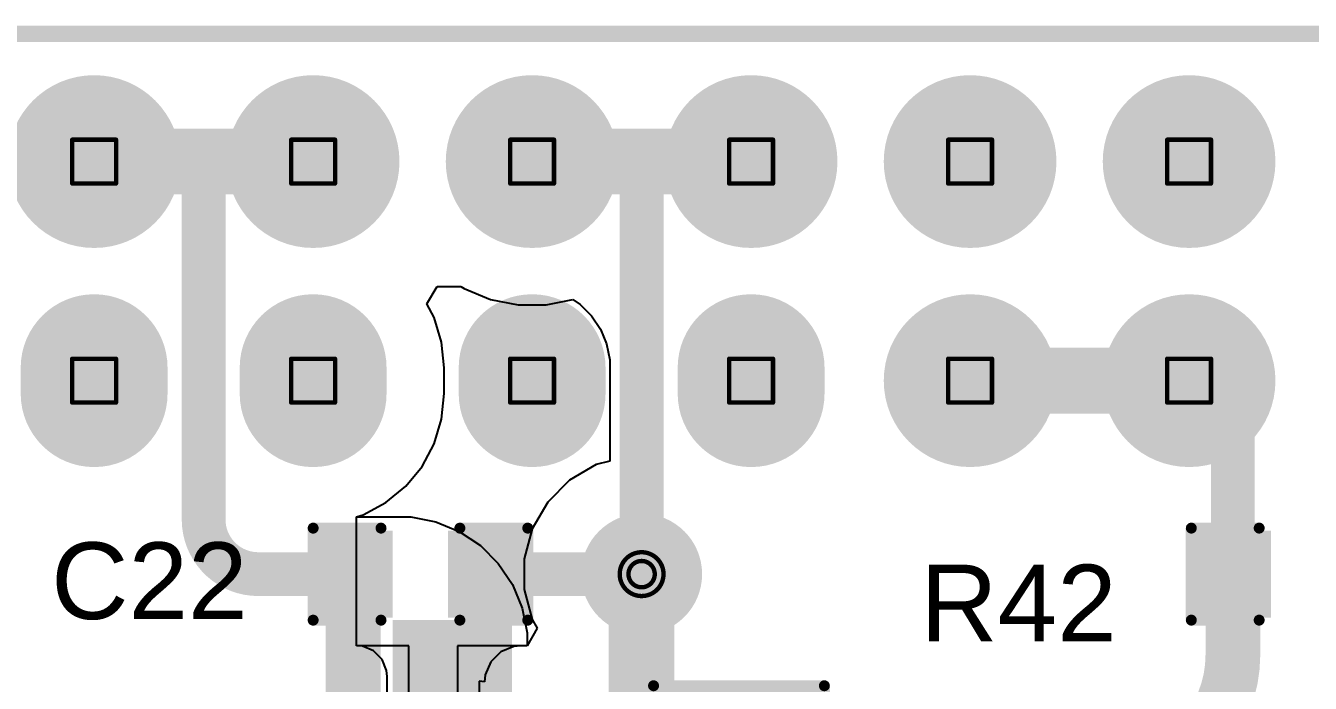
# Model space of a CAD drawing. Header units: inches. Extents: x 0 to 11.2, y -0.2 to 5.5.
# Drawn here: x 1.984 to 2.571, y 2.253 to 2.553 of the extents above; entities that cross this region are included whole.
import ezdxf

# ---------------------------------------------------------------- set-up
doc = ezdxf.new("R2010")
doc.units = ezdxf.units.IN
doc.header["$MEASUREMENT"] = 0
for name, color, linetype in [('Board Outline', 216, 'Continuous'), ('Bottom Layer', 5, 'Continuous'), ('Bottom Solder', 6, 'Continuous'), ('Drill Drawing', 1, 'Continuous'), ('Multi-Layer', 9, 'Continuous'), ('Pad Holes', 156, 'Continuous'), ('Top Layer', 1, 'Continuous'), ('Top Overlay', 2, 'Continuous'), ('Top Paste', 8, 'Continuous'), ('Top Solder', 216, 'Continuous'), ('Via Holes', 16, 'Continuous')]:
    doc.layers.add(name, color=color, linetype=linetype)
doc.styles.add('Arial', font='', dxfattribs={"height": 0.2})
doc.styles.get('Arial').set_extended_font_data('Arial')

# ---------------------------------------------------------------- blocks, each defined once
blk = doc.blocks.new('SFH11_PBPC_D12_RA_BK_7')
at = {"layer": 'Bottom Layer'}
h = blk.add_hatch(color=5, dxfattribs=at)
edge = h.paths.add_edge_path()
edge.add_arc((-0.35, 0.05), 0.03543, 0, 360)
h = blk.add_hatch(color=5, dxfattribs=at)
edge = h.paths.add_edge_path()
edge.add_arc((-0.25, 0.05), 0.03543, 0, 360)
h = blk.add_hatch(color=5, dxfattribs=at)
edge = h.paths.add_edge_path()
edge.add_arc((-0.15, 0.04409), 0.02953, 180, 360)
edge.add_line((-0.12047, 0.04409), (-0.12047, 0.05591))
edge.add_arc((-0.15, 0.05591), 0.02953, 0, 180)
edge.add_line((-0.17953, 0.05591), (-0.17953, 0.04409))
h = blk.add_hatch(color=5, dxfattribs=at)
edge = h.paths.add_edge_path()
edge.add_arc((-0.05, 0.04409), 0.02953, 180, 360)
edge.add_line((-0.02047, 0.04409), (-0.02047, 0.05591))
edge.add_arc((-0.05, 0.05591), 0.02953, 0, 180)
edge.add_line((-0.07953, 0.05591), (-0.07953, 0.04409))
h = blk.add_hatch(color=5, dxfattribs=at)
edge = h.paths.add_edge_path()
edge.add_arc((0.05, 0.04409), 0.02953, 180, 360)
edge.add_line((0.07953, 0.04409), (0.07953, 0.05591))
edge.add_arc((0.05, 0.05591), 0.02953, 0, 180)
edge.add_line((0.02047, 0.05591), (0.02047, 0.04409))
h = blk.add_hatch(color=5, dxfattribs=at)
edge = h.paths.add_edge_path()
edge.add_arc((0.15, 0.04409), 0.02953, 180, 360)
edge.add_line((0.17953, 0.04409), (0.17953, 0.05591))
edge.add_arc((0.15, 0.05591), 0.02953, 0, 180)
edge.add_line((0.12047, 0.05591), (0.12047, 0.04409))
h = blk.add_hatch(color=5, dxfattribs=at)
edge = h.paths.add_edge_path()
edge.add_arc((-0.35, -0.05), 0.03543, 0, 360)
h = blk.add_hatch(color=5, dxfattribs=at)
edge = h.paths.add_edge_path()
edge.add_arc((-0.25, -0.05), 0.03543, 0, 360)
h = blk.add_hatch(color=5, dxfattribs=at)
edge = h.paths.add_edge_path()
edge.add_arc((-0.15, -0.05), 0.03543, 0, 360)
h = blk.add_hatch(color=5, dxfattribs=at)
edge = h.paths.add_edge_path()
edge.add_arc((-0.05, -0.05), 0.03543, 0, 360)
h = blk.add_hatch(color=5, dxfattribs=at)
edge = h.paths.add_edge_path()
edge.add_arc((0.05, -0.05), 0.03543, 0, 360)
h = blk.add_hatch(color=5, dxfattribs=at)
edge = h.paths.add_edge_path()
edge.add_arc((0.15, -0.05), 0.03543, 0, 360)
at = {"layer": 'Bottom Solder'}
h = blk.add_hatch(color=6, dxfattribs=at)
edge = h.paths.add_edge_path()
edge.add_arc((-0.35, 0.05), 0.03943, 0, 360)
h = blk.add_hatch(color=6, dxfattribs=at)
edge = h.paths.add_edge_path()
edge.add_arc((-0.25, 0.05), 0.03943, 0, 360)
h = blk.add_hatch(color=6, dxfattribs=at)
edge = h.paths.add_edge_path()
edge.add_arc((-0.15, 0.04409), 0.03353, 180, 360)
edge.add_line((-0.11647, 0.04409), (-0.11647, 0.05591))
edge.add_arc((-0.15, 0.05591), 0.03353, 0, 180)
edge.add_line((-0.18353, 0.05591), (-0.18353, 0.04409))
h = blk.add_hatch(color=6, dxfattribs=at)
edge = h.paths.add_edge_path()
edge.add_arc((-0.05, 0.04409), 0.03353, 180, 360)
edge.add_line((-0.01647, 0.04409), (-0.01647, 0.05591))
edge.add_arc((-0.05, 0.05591), 0.03353, 0, 180)
edge.add_line((-0.08353, 0.05591), (-0.08353, 0.04409))
h = blk.add_hatch(color=6, dxfattribs=at)
edge = h.paths.add_edge_path()
edge.add_arc((0.05, 0.04409), 0.03353, 180, 360)
edge.add_line((0.08353, 0.04409), (0.08353, 0.05591))
edge.add_arc((0.05, 0.05591), 0.03353, 0, 180)
edge.add_line((0.01647, 0.05591), (0.01647, 0.04409))
h = blk.add_hatch(color=6, dxfattribs=at)
edge = h.paths.add_edge_path()
edge.add_arc((0.15, 0.04409), 0.03353, 180, 360)
edge.add_line((0.18353, 0.04409), (0.18353, 0.05591))
edge.add_arc((0.15, 0.05591), 0.03353, 0, 180)
edge.add_line((0.11647, 0.05591), (0.11647, 0.04409))
h = blk.add_hatch(color=6, dxfattribs=at)
edge = h.paths.add_edge_path()
edge.add_arc((-0.35, -0.05), 0.03943, 0, 360)
h = blk.add_hatch(color=6, dxfattribs=at)
edge = h.paths.add_edge_path()
edge.add_arc((-0.25, -0.05), 0.03943, 0, 360)
h = blk.add_hatch(color=6, dxfattribs=at)
edge = h.paths.add_edge_path()
edge.add_arc((-0.15, -0.05), 0.03943, 0, 360)
h = blk.add_hatch(color=6, dxfattribs=at)
edge = h.paths.add_edge_path()
edge.add_arc((-0.05, -0.05), 0.03943, 0, 360)
h = blk.add_hatch(color=6, dxfattribs=at)
edge = h.paths.add_edge_path()
edge.add_arc((0.05, -0.05), 0.03943, 0, 360)
h = blk.add_hatch(color=6, dxfattribs=at)
edge = h.paths.add_edge_path()
edge.add_arc((0.15, -0.05), 0.03943, 0, 360)
at = {"layer": 'Multi-Layer'}
h = blk.add_hatch(color=9, dxfattribs=at)
edge = h.paths.add_edge_path()
edge.add_arc((-0.35, 0.05), 0.03543, 0, 360)
h = blk.add_hatch(color=9, dxfattribs=at)
edge = h.paths.add_edge_path()
edge.add_arc((-0.25, 0.05), 0.03543, 0, 360)
h = blk.add_hatch(color=9, dxfattribs=at)
edge = h.paths.add_edge_path()
edge.add_arc((-0.15, 0.04409), 0.02953, 180, 360)
edge.add_line((-0.12047, 0.04409), (-0.12047, 0.05591))
edge.add_arc((-0.15, 0.05591), 0.02953, 0, 180)
edge.add_line((-0.17953, 0.05591), (-0.17953, 0.04409))
h = blk.add_hatch(color=9, dxfattribs=at)
edge = h.paths.add_edge_path()
edge.add_arc((-0.05, 0.04409), 0.02953, 180, 360)
edge.add_line((-0.02047, 0.04409), (-0.02047, 0.05591))
edge.add_arc((-0.05, 0.05591), 0.02953, 0, 180)
edge.add_line((-0.07953, 0.05591), (-0.07953, 0.04409))
h = blk.add_hatch(color=9, dxfattribs=at)
edge = h.paths.add_edge_path()
edge.add_arc((0.05, 0.04409), 0.02953, 180, 360)
edge.add_line((0.07953, 0.04409), (0.07953, 0.05591))
edge.add_arc((0.05, 0.05591), 0.02953, 0, 180)
edge.add_line((0.02047, 0.05591), (0.02047, 0.04409))
h = blk.add_hatch(color=9, dxfattribs=at)
edge = h.paths.add_edge_path()
edge.add_arc((0.15, 0.04409), 0.02953, 180, 360)
edge.add_line((0.17953, 0.04409), (0.17953, 0.05591))
edge.add_arc((0.15, 0.05591), 0.02953, 0, 180)
edge.add_line((0.12047, 0.05591), (0.12047, 0.04409))
h = blk.add_hatch(color=9, dxfattribs=at)
edge = h.paths.add_edge_path()
edge.add_arc((-0.35, -0.05), 0.03543, 0, 360)
h = blk.add_hatch(color=9, dxfattribs=at)
edge = h.paths.add_edge_path()
edge.add_arc((-0.25, -0.05), 0.03543, 0, 360)
h = blk.add_hatch(color=9, dxfattribs=at)
edge = h.paths.add_edge_path()
edge.add_arc((-0.15, -0.05), 0.03543, 0, 360)
h = blk.add_hatch(color=9, dxfattribs=at)
edge = h.paths.add_edge_path()
edge.add_arc((-0.05, -0.05), 0.03543, 0, 360)
h = blk.add_hatch(color=9, dxfattribs=at)
edge = h.paths.add_edge_path()
edge.add_arc((0.05, -0.05), 0.03543, 0, 360)
h = blk.add_hatch(color=9, dxfattribs=at)
edge = h.paths.add_edge_path()
edge.add_arc((0.15, -0.05), 0.03543, 0, 360)
at = {"layer": 'Pad Holes'}
h = blk.add_hatch(color=7, dxfattribs=at)
edge = h.paths.add_edge_path()
edge.add_arc((-0.35, 0.05), 0.02008, 0, 360)
h = blk.add_hatch(color=7, dxfattribs=at)
edge = h.paths.add_edge_path()
edge.add_arc((-0.25, 0.05), 0.02008, 0, 360)
h = blk.add_hatch(color=7, dxfattribs=at)
edge = h.paths.add_edge_path()
edge.add_arc((-0.15, 0.05), 0.02008, 0, 360)
h = blk.add_hatch(color=7, dxfattribs=at)
edge = h.paths.add_edge_path()
edge.add_arc((-0.05, 0.05), 0.02008, 0, 360)
h = blk.add_hatch(color=7, dxfattribs=at)
edge = h.paths.add_edge_path()
edge.add_arc((0.05, 0.05), 0.02008, 0, 360)
h = blk.add_hatch(color=7, dxfattribs=at)
edge = h.paths.add_edge_path()
edge.add_arc((0.15, 0.05), 0.02008, 0, 360)
h = blk.add_hatch(color=7, dxfattribs=at)
edge = h.paths.add_edge_path()
edge.add_arc((-0.35, -0.05), 0.02008, 0, 360)
h = blk.add_hatch(color=7, dxfattribs=at)
edge = h.paths.add_edge_path()
edge.add_arc((-0.25, -0.05), 0.02008, 0, 360)
h = blk.add_hatch(color=7, dxfattribs=at)
edge = h.paths.add_edge_path()
edge.add_arc((-0.15, -0.05), 0.02008, 0, 360)
h = blk.add_hatch(color=7, dxfattribs=at)
edge = h.paths.add_edge_path()
edge.add_arc((-0.05, -0.05), 0.02008, 0, 360)
h = blk.add_hatch(color=7, dxfattribs=at)
edge = h.paths.add_edge_path()
edge.add_arc((0.05, -0.05), 0.02008, 0, 360)
h = blk.add_hatch(color=7, dxfattribs=at)
edge = h.paths.add_edge_path()
edge.add_arc((0.15, -0.05), 0.02008, 0, 360)
at = {"layer": 'Top Layer'}
h = blk.add_hatch(color=1, dxfattribs=at)
edge = h.paths.add_edge_path()
edge.add_arc((-0.35, 0.05), 0.03543, 0, 360)
h = blk.add_hatch(color=1, dxfattribs=at)
edge = h.paths.add_edge_path()
edge.add_arc((-0.25, 0.05), 0.03543, 0, 360)
h = blk.add_hatch(color=1, dxfattribs=at)
edge = h.paths.add_edge_path()
edge.add_arc((-0.15, 0.04409), 0.02953, 180, 360)
edge.add_line((-0.12047, 0.04409), (-0.12047, 0.05591))
edge.add_arc((-0.15, 0.05591), 0.02953, 0, 180)
edge.add_line((-0.17953, 0.05591), (-0.17953, 0.04409))
h = blk.add_hatch(color=1, dxfattribs=at)
edge = h.paths.add_edge_path()
edge.add_arc((-0.05, 0.04409), 0.02953, 180, 360)
edge.add_line((-0.02047, 0.04409), (-0.02047, 0.05591))
edge.add_arc((-0.05, 0.05591), 0.02953, 0, 180)
edge.add_line((-0.07953, 0.05591), (-0.07953, 0.04409))
h = blk.add_hatch(color=1, dxfattribs=at)
edge = h.paths.add_edge_path()
edge.add_arc((0.05, 0.04409), 0.02953, 180, 360)
edge.add_line((0.07953, 0.04409), (0.07953, 0.05591))
edge.add_arc((0.05, 0.05591), 0.02953, 0, 180)
edge.add_line((0.02047, 0.05591), (0.02047, 0.04409))
h = blk.add_hatch(color=1, dxfattribs=at)
edge = h.paths.add_edge_path()
edge.add_arc((0.15, 0.04409), 0.02953, 180, 360)
edge.add_line((0.17953, 0.04409), (0.17953, 0.05591))
edge.add_arc((0.15, 0.05591), 0.02953, 0, 180)
edge.add_line((0.12047, 0.05591), (0.12047, 0.04409))
h = blk.add_hatch(color=1, dxfattribs=at)
edge = h.paths.add_edge_path()
edge.add_arc((-0.35, -0.05), 0.03543, 0, 360)
h = blk.add_hatch(color=1, dxfattribs=at)
edge = h.paths.add_edge_path()
edge.add_arc((-0.25, -0.05), 0.03543, 0, 360)
h = blk.add_hatch(color=1, dxfattribs=at)
edge = h.paths.add_edge_path()
edge.add_arc((-0.15, -0.05), 0.03543, 0, 360)
h = blk.add_hatch(color=1, dxfattribs=at)
edge = h.paths.add_edge_path()
edge.add_arc((-0.05, -0.05), 0.03543, 0, 360)
h = blk.add_hatch(color=1, dxfattribs=at)
edge = h.paths.add_edge_path()
edge.add_arc((0.05, -0.05), 0.03543, 0, 360)
h = blk.add_hatch(color=1, dxfattribs=at)
edge = h.paths.add_edge_path()
edge.add_arc((0.15, -0.05), 0.03543, 0, 360)
at = {"layer": 'Top Solder'}
h = blk.add_hatch(color=216, dxfattribs=at)
edge = h.paths.add_edge_path()
edge.add_arc((-0.35, 0.05), 0.03943, 0, 360)
h = blk.add_hatch(color=216, dxfattribs=at)
edge = h.paths.add_edge_path()
edge.add_arc((-0.25, 0.05), 0.03943, 0, 360)
h = blk.add_hatch(color=216, dxfattribs=at)
edge = h.paths.add_edge_path()
edge.add_arc((-0.15, 0.04409), 0.03353, 180, 360)
edge.add_line((-0.11647, 0.04409), (-0.11647, 0.05591))
edge.add_arc((-0.15, 0.05591), 0.03353, 0, 180)
edge.add_line((-0.18353, 0.05591), (-0.18353, 0.04409))
h = blk.add_hatch(color=216, dxfattribs=at)
edge = h.paths.add_edge_path()
edge.add_arc((-0.05, 0.04409), 0.03353, 180, 360)
edge.add_line((-0.01647, 0.04409), (-0.01647, 0.05591))
edge.add_arc((-0.05, 0.05591), 0.03353, 0, 180)
edge.add_line((-0.08353, 0.05591), (-0.08353, 0.04409))
h = blk.add_hatch(color=216, dxfattribs=at)
edge = h.paths.add_edge_path()
edge.add_arc((0.05, 0.04409), 0.03353, 180, 360)
edge.add_line((0.08353, 0.04409), (0.08353, 0.05591))
edge.add_arc((0.05, 0.05591), 0.03353, 0, 180)
edge.add_line((0.01647, 0.05591), (0.01647, 0.04409))
h = blk.add_hatch(color=216, dxfattribs=at)
edge = h.paths.add_edge_path()
edge.add_arc((0.15, 0.04409), 0.03353, 180, 360)
edge.add_line((0.18353, 0.04409), (0.18353, 0.05591))
edge.add_arc((0.15, 0.05591), 0.03353, 0, 180)
edge.add_line((0.11647, 0.05591), (0.11647, 0.04409))
h = blk.add_hatch(color=216, dxfattribs=at)
edge = h.paths.add_edge_path()
edge.add_arc((-0.35, -0.05), 0.03943, 0, 360)
h = blk.add_hatch(color=216, dxfattribs=at)
edge = h.paths.add_edge_path()
edge.add_arc((-0.25, -0.05), 0.03943, 0, 360)
h = blk.add_hatch(color=216, dxfattribs=at)
edge = h.paths.add_edge_path()
edge.add_arc((-0.15, -0.05), 0.03943, 0, 360)
h = blk.add_hatch(color=216, dxfattribs=at)
edge = h.paths.add_edge_path()
edge.add_arc((-0.05, -0.05), 0.03943, 0, 360)
h = blk.add_hatch(color=216, dxfattribs=at)
edge = h.paths.add_edge_path()
edge.add_arc((0.05, -0.05), 0.03943, 0, 360)
h = blk.add_hatch(color=216, dxfattribs=at)
edge = h.paths.add_edge_path()
edge.add_arc((0.15, -0.05), 0.03943, 0, 360)
blk = doc.blocks.new('C___1206_58')
at = {"layer": 'Top Layer'}
for points in [[(-0.08, 0.035), (-0.02, 0.035), (-0.02, -0.035), (-0.08, -0.035)], [(0.02, 0.035), (0.08, 0.035), (0.08, -0.035), (0.02, -0.035)]]:
    blk.add_hatch(color=1, dxfattribs=at).paths.add_polyline_path(points)
at = {"layer": 'Top Paste'}
for points in [[(-0.08, 0.035), (-0.02, 0.035), (-0.02, -0.035), (-0.08, -0.035)], [(0.02, 0.035), (0.08, 0.035), (0.08, -0.035), (0.02, -0.035)]]:
    blk.add_hatch(color=8, dxfattribs=at).paths.add_polyline_path(points)
at = {"layer": 'Top Solder'}
for points in [[(-0.084, 0.039), (-0.016, 0.039), (-0.016, -0.039), (-0.084, -0.039)], [(0.016, 0.039), (0.084, 0.039), (0.084, -0.039), (0.016, -0.039)]]:
    blk.add_hatch(color=216, dxfattribs=at).paths.add_polyline_path(points)
at = {"layer": 'Top Overlay'}
for points in [[(-0.084, 0.039, 0.005, 0.005, 0), (-0.084, -0.039, 0.005, 0.005, 0)], [(-0.084, 0.039, 0.005, 0.005, 0), (-0.024, 0.039, 0.005, 0.005, 0)], [(0.024, 0.039, 0.005, 0.005, 0), (0.084, 0.039, 0.005, 0.005, 0)], [(0.084, 0.039, 0.005, 0.005, 0), (0.084, -0.039, 0.005, 0.005, 0)], [(-0.084, -0.039, 0.005, 0.005, 0), (-0.024, -0.039, 0.005, 0.005, 0)], [(0.024, -0.039, 0.005, 0.005, 0), (0.084, -0.039, 0.005, 0.005, 0)]]:
    blk.add_lwpolyline(points, format="xyseb", dxfattribs=at)
for points in [[(-0.08525, 0.039, 0.0025, 0.0025, 1), (-0.08275, 0.039, 0.0025, 0.0025, 1)], [(-0.08525, 0.039, 0.0025, 0.0025, 1), (-0.08275, 0.039, 0.0025, 0.0025, 1)], [(-0.02525, 0.039, 0.0025, 0.0025, 1), (-0.02275, 0.039, 0.0025, 0.0025, 1)], [(0.02275, 0.039, 0.0025, 0.0025, 1), (0.02525, 0.039, 0.0025, 0.0025, 1)], [(0.08275, 0.039, 0.0025, 0.0025, 1), (0.08525, 0.039, 0.0025, 0.0025, 1)], [(0.08275, 0.039, 0.0025, 0.0025, 1), (0.08525, 0.039, 0.0025, 0.0025, 1)], [(-0.08525, -0.039, 0.0025, 0.0025, 1), (-0.08275, -0.039, 0.0025, 0.0025, 1)], [(-0.08525, -0.039, 0.0025, 0.0025, 1), (-0.08275, -0.039, 0.0025, 0.0025, 1)], [(-0.02525, -0.039, 0.0025, 0.0025, 1), (-0.02275, -0.039, 0.0025, 0.0025, 1)], [(0.02275, -0.039, 0.0025, 0.0025, 1), (0.02525, -0.039, 0.0025, 0.0025, 1)], [(0.08275, -0.039, 0.0025, 0.0025, 1), (0.08525, -0.039, 0.0025, 0.0025, 1)], [(0.08275, -0.039, 0.0025, 0.0025, 1), (0.08525, -0.039, 0.0025, 0.0025, 1)]]:
    blk.add_lwpolyline(points, format="xyseb", close=True, dxfattribs=at)
blk = doc.blocks.new('C___0603_60')
at = {"layer": 'Top Layer'}
for points in [[(-0.015, 0.0175), (-0.015, -0.0175), (-0.045, -0.0175), (-0.045, 0.0175)], [(0.045, 0.0175), (0.045, -0.0175), (0.015, -0.0175), (0.015, 0.0175)]]:
    blk.add_hatch(color=1, dxfattribs=at).paths.add_polyline_path(points)
at = {"layer": 'Top Paste'}
for points in [[(-0.015, 0.0175), (-0.015, -0.0175), (-0.045, -0.0175), (-0.045, 0.0175)], [(0.045, 0.0175), (0.045, -0.0175), (0.015, -0.0175), (0.015, 0.0175)]]:
    blk.add_hatch(color=8, dxfattribs=at).paths.add_polyline_path(points)
at = {"layer": 'Top Solder'}
for points in [[(-0.01264, 0.01986), (-0.01264, -0.01986), (-0.04736, -0.01986), (-0.04736, 0.01986)], [(0.04736, 0.01986), (0.04736, -0.01986), (0.01264, -0.01986), (0.01264, 0.01986)]]:
    blk.add_hatch(color=216, dxfattribs=at).paths.add_polyline_path(points)
at = {"layer": 'Top Overlay'}
for points in [[(-0.049, 0.021, 0.005, 0.005, 0), (-0.049, -0.021, 0.005, 0.005, 0)], [(-0.018, 0.021, 0.005, 0.005, 0), (-0.049, 0.021, 0.005, 0.005, 0)], [(0.049, 0.021, 0.005, 0.005, 0), (0.018, 0.021, 0.005, 0.005, 0)], [(0.049, 0.021, 0.005, 0.005, 0), (0.049, -0.021, 0.005, 0.005, 0)], [(-0.018, -0.021, 0.005, 0.005, 0), (-0.049, -0.021, 0.005, 0.005, 0)], [(0.049, -0.021, 0.005, 0.005, 0), (0.018, -0.021, 0.005, 0.005, 0)]]:
    blk.add_lwpolyline(points, format="xyseb", dxfattribs=at)
for points in [[(-0.05025, 0.021, 0.0025, 0.0025, 1), (-0.04775, 0.021, 0.0025, 0.0025, 1)], [(-0.05025, 0.021, 0.0025, 0.0025, 1), (-0.04775, 0.021, 0.0025, 0.0025, 1)], [(-0.01925, 0.021, 0.0025, 0.0025, 1), (-0.01675, 0.021, 0.0025, 0.0025, 1)], [(0.01675, 0.021, 0.0025, 0.0025, 1), (0.01925, 0.021, 0.0025, 0.0025, 1)], [(0.04775, 0.021, 0.0025, 0.0025, 1), (0.05025, 0.021, 0.0025, 0.0025, 1)], [(0.04775, 0.021, 0.0025, 0.0025, 1), (0.05025, 0.021, 0.0025, 0.0025, 1)], [(-0.05025, -0.021, 0.0025, 0.0025, 1), (-0.04775, -0.021, 0.0025, 0.0025, 1)], [(-0.05025, -0.021, 0.0025, 0.0025, 1), (-0.04775, -0.021, 0.0025, 0.0025, 1)], [(-0.01925, -0.021, 0.0025, 0.0025, 1), (-0.01675, -0.021, 0.0025, 0.0025, 1)], [(0.01675, -0.021, 0.0025, 0.0025, 1), (0.01925, -0.021, 0.0025, 0.0025, 1)], [(0.04775, -0.021, 0.0025, 0.0025, 1), (0.05025, -0.021, 0.0025, 0.0025, 1)], [(0.04775, -0.021, 0.0025, 0.0025, 1), (0.05025, -0.021, 0.0025, 0.0025, 1)]]:
    blk.add_lwpolyline(points, format="xyseb", close=True, dxfattribs=at)
blk = doc.blocks.new('C___0603_63')
at = {"layer": 'Top Layer'}
for points in [[(-0.015, 0.0175), (-0.015, -0.0175), (-0.045, -0.0175), (-0.045, 0.0175)], [(0.045, 0.0175), (0.045, -0.0175), (0.015, -0.0175), (0.015, 0.0175)]]:
    blk.add_hatch(color=1, dxfattribs=at).paths.add_polyline_path(points)
at = {"layer": 'Top Paste'}
for points in [[(-0.015, 0.0175), (-0.015, -0.0175), (-0.045, -0.0175), (-0.045, 0.0175)], [(0.045, 0.0175), (0.045, -0.0175), (0.015, -0.0175), (0.015, 0.0175)]]:
    blk.add_hatch(color=8, dxfattribs=at).paths.add_polyline_path(points)
at = {"layer": 'Top Solder'}
for points in [[(-0.01264, 0.01986), (-0.01264, -0.01986), (-0.04736, -0.01986), (-0.04736, 0.01986)], [(0.04736, 0.01986), (0.04736, -0.01986), (0.01264, -0.01986), (0.01264, 0.01986)]]:
    blk.add_hatch(color=216, dxfattribs=at).paths.add_polyline_path(points)
at = {"layer": 'Top Overlay'}
for points in [[(-0.049, 0.021, 0.005, 0.005, 0), (-0.049, -0.021, 0.005, 0.005, 0)], [(-0.018, 0.021, 0.005, 0.005, 0), (-0.049, 0.021, 0.005, 0.005, 0)], [(0.049, 0.021, 0.005, 0.005, 0), (0.018, 0.021, 0.005, 0.005, 0)], [(0.049, 0.021, 0.005, 0.005, 0), (0.049, -0.021, 0.005, 0.005, 0)], [(-0.018, -0.021, 0.005, 0.005, 0), (-0.049, -0.021, 0.005, 0.005, 0)], [(0.049, -0.021, 0.005, 0.005, 0), (0.018, -0.021, 0.005, 0.005, 0)]]:
    blk.add_lwpolyline(points, format="xyseb", dxfattribs=at)
for points in [[(-0.05025, 0.021, 0.0025, 0.0025, 1), (-0.04775, 0.021, 0.0025, 0.0025, 1)], [(-0.05025, 0.021, 0.0025, 0.0025, 1), (-0.04775, 0.021, 0.0025, 0.0025, 1)], [(-0.01925, 0.021, 0.0025, 0.0025, 1), (-0.01675, 0.021, 0.0025, 0.0025, 1)], [(0.01675, 0.021, 0.0025, 0.0025, 1), (0.01925, 0.021, 0.0025, 0.0025, 1)], [(0.04775, 0.021, 0.0025, 0.0025, 1), (0.05025, 0.021, 0.0025, 0.0025, 1)], [(0.04775, 0.021, 0.0025, 0.0025, 1), (0.05025, 0.021, 0.0025, 0.0025, 1)], [(-0.05025, -0.021, 0.0025, 0.0025, 1), (-0.04775, -0.021, 0.0025, 0.0025, 1)], [(-0.05025, -0.021, 0.0025, 0.0025, 1), (-0.04775, -0.021, 0.0025, 0.0025, 1)], [(-0.01925, -0.021, 0.0025, 0.0025, 1), (-0.01675, -0.021, 0.0025, 0.0025, 1)], [(0.01675, -0.021, 0.0025, 0.0025, 1), (0.01925, -0.021, 0.0025, 0.0025, 1)], [(0.04775, -0.021, 0.0025, 0.0025, 1), (0.05025, -0.021, 0.0025, 0.0025, 1)], [(0.04775, -0.021, 0.0025, 0.0025, 1), (0.05025, -0.021, 0.0025, 0.0025, 1)]]:
    blk.add_lwpolyline(points, format="xyseb", close=True, dxfattribs=at)

msp = doc.modelspace()

# ---------------------------------------------------------------- hatches: boundary and pattern name
at = {"layer": 'Bottom Layer'}
h = msp.add_hatch(color=5, dxfattribs=at)
edge = h.paths.add_edge_path()
edge.add_arc((2.26535, 2.30264), 0.02362, 0, 360)
msp.add_hatch(color=5, dxfattribs=at).paths.add_polyline_path([(2.15168, 2.13097), (2.19365, 2.13097), (2.19365, 2.28164), (2.15168, 2.28164)])
at = {"layer": 'Bottom Solder'}
h = msp.add_hatch(color=6, dxfattribs=at)
edge = h.paths.add_edge_path()
edge.add_arc((2.26535, 2.30264), 0.02762, 0, 360)
at = {"layer": 'Top Layer'}
h = msp.add_hatch(color=1, dxfattribs=at)
edge = h.paths.add_edge_path()
edge.add_arc((2.26535, 2.30264), 0.02362, 0, 360)
at = {"layer": 'Top Solder'}
h = msp.add_hatch(color=216, dxfattribs=at)
edge = h.paths.add_edge_path()
edge.add_arc((2.26535, 2.30264), 0.02762, 0, 360)
at = {"layer": 'Via Holes'}
h = msp.add_hatch(color=7, dxfattribs=at)
edge = h.paths.add_edge_path()
edge.add_arc((2.26535, 2.30264), 0.01181, 0, 360)

# ---------------------------------------------------------------- linework, layer by layer
at = {"layer": 'Board Outline'}
msp.add_lwpolyline([(0.00984, 2.54921, 0.0075, 0.0075, 0), (4.32087, 2.54921, 0.0075, 0.0075, 0)], format="xyseb", dxfattribs=at)
at = {"layer": 'Bottom Layer'}
for p, q in [((2.16727, 2.426), (2.17197, 2.434)), ((2.17197, 2.434), (2.1828, 2.434)), ((2.1828, 2.434), (2.18436, 2.43296)), ((2.18436, 2.43296), (2.19627, 2.42803)), ((2.17062, 2.41974), (2.16727, 2.426)), ((2.19627, 2.42803), (2.20891, 2.42551)), ((2.20891, 2.42551), (2.2218, 2.42551)), ((2.2218, 2.42551), (2.23398, 2.42794)), ((2.23398, 2.42794), (2.23732, 2.42571)), ((2.23732, 2.42571), (2.24249, 2.42053)), ((2.17402, 2.40852), (2.17062, 2.41974)), ((2.24249, 2.42053), (2.24656, 2.41445)), ((2.24656, 2.41445), (2.24936, 2.40769)), ((2.17517, 2.39685), (2.17402, 2.40852)), ((2.24936, 2.40769), (2.25079, 2.40051)), ((2.25079, 2.40051), (2.25079, 2.39685)), ((2.17517, 2.38504), (2.17517, 2.39685)), ((2.25079, 2.39685), (2.25079, 2.39685)), ((2.25079, 2.39685), (2.25079, 2.35425)), ((2.17402, 2.37337), (2.17517, 2.38504)), ((2.17062, 2.36215), (2.17402, 2.37337)), ((2.16509, 2.35181), (2.17062, 2.36215)), ((2.24466, 2.35261), (2.23243, 2.34555)), ((2.25079, 2.35425), (2.24466, 2.35261)), ((2.15765, 2.34274), (2.16509, 2.35181)), ((2.14859, 2.33531), (2.15765, 2.34274)), ((2.23243, 2.34555), (2.22245, 2.33556)), ((2.13824, 2.32978), (2.14859, 2.33531)), ((2.22245, 2.33556), (2.21539, 2.32334)), ((2.13516, 2.32884), (2.13824, 2.32978)), ((2.13516, 2.26999), (2.13516, 2.32884)), ((2.13516, 2.32884), (2.15421, 2.32884)), ((2.13516, 2.26999), (2.13516, 2.32884)), ((2.15421, 2.32884), (2.16001, 2.32884)), ((2.16001, 2.32884), (2.17138, 2.32658)), ((2.17138, 2.32658), (2.18209, 2.32214)), ((2.21539, 2.32334), (2.21173, 2.3097)), ((2.18209, 2.32214), (2.19173, 2.3157)), ((2.19173, 2.3157), (2.19992, 2.30751)), ((2.19992, 2.30751), (2.20636, 2.29787)), ((2.21173, 2.3097), (2.21173, 2.29558)), ((2.20636, 2.29787), (2.2108, 2.28716)), ((2.21173, 2.29558), (2.21539, 2.28194)), ((2.2108, 2.28716), (2.21306, 2.27579)), ((2.21539, 2.28194), (2.21767, 2.27799)), ((2.21767, 2.27799), (2.21306, 2.26999)), ((2.21306, 2.27579), (2.21306, 2.26999)), ((2.13789, 2.26972), (2.13516, 2.26999)), ((2.13516, 2.26999), (2.13516, 2.26999)), ((2.15909, 2.26999), (2.13516, 2.26999)), ((2.14295, 2.26762), (2.13789, 2.26972)), ((2.14682, 2.26375), (2.14295, 2.26762)), ((2.15909, 2.147), (2.15909, 2.26999)), ((2.21306, 2.26999), (2.18123, 2.26999)), ((2.18123, 2.26999), (2.18123, 2.147)), ((2.201, 2.26721), (2.19644, 2.26265)), ((2.20696, 2.26967), (2.201, 2.26721)), ((2.21018, 2.26999), (2.20696, 2.26967)), ((2.21306, 2.26999), (2.21018, 2.26999)), ((2.21306, 2.26999), (2.21306, 2.26999)), ((2.14891, 2.2587), (2.14682, 2.26375)), ((2.14918, 2.25596), (2.14891, 2.2587)), ((2.19644, 2.26265), (2.19397, 2.25669)), ((2.14918, 2.16352), (2.14918, 2.25596)), ((2.19365, 2.25346), (2.19115, 2.25376)), ((2.19115, 2.25376), (2.19115, 2.16458)), ((2.19397, 2.25669), (2.19365, 2.25346)), ((2.19365, 2.25346), (2.19365, 2.25346))]:
    msp.add_line(p, q, dxfattribs=at)
for points in [[(2.01535, 2.49095, 0.03, 0.03, 0), (2.11535, 2.49095, 0.03, 0.03, 0)], [(2.21535, 2.49095, 0.03, 0.03, 0), (2.31535, 2.49095, 0.03, 0.03, 0)], [(2.41535, 2.39095, 0.03, 0.03, 0), (2.51535, 2.39095, 0.03, 0.03, 0)], [(2.26535, 2.23249, 0.03, 0.03, 0), (2.26535, 2.30264, 0.03, 0.03, 0)]]:
    msp.add_lwpolyline(points, format="xyseb", dxfattribs=at)
for points in [[(2.00785, 2.49095, 0.015, 0.015, 1), (2.02285, 2.49095, 0.015, 0.015, 1)], [(2.10785, 2.49095, 0.015, 0.015, 1), (2.12285, 2.49095, 0.015, 0.015, 1)], [(2.20785, 2.49095, 0.015, 0.015, 1), (2.22285, 2.49095, 0.015, 0.015, 1)], [(2.30785, 2.49095, 0.015, 0.015, 1), (2.32285, 2.49095, 0.015, 0.015, 1)], [(2.40785, 2.39095, 0.015, 0.015, 1), (2.42285, 2.39095, 0.015, 0.015, 1)], [(2.50785, 2.39095, 0.015, 0.015, 1), (2.52285, 2.39095, 0.015, 0.015, 1)], [(2.25785, 2.30264, 0.015, 0.015, 1), (2.27285, 2.30264, 0.015, 0.015, 1)]]:
    msp.add_lwpolyline(points, format="xyseb", close=True, dxfattribs=at)
at = {"layer": 'Drill Drawing'}
for points in [[(2.00535, 2.50095, 0.002, 0.002, 0), (2.02535, 2.50095, 0.002, 0.002, 0)], [(2.00535, 2.48095, 0.002, 0.002, 0), (2.00535, 2.50095, 0.002, 0.002, 0)], [(2.02535, 2.48095, 0.002, 0.002, 0), (2.02535, 2.50095, 0.002, 0.002, 0)], [(2.10535, 2.50095, 0.002, 0.002, 0), (2.12535, 2.50095, 0.002, 0.002, 0)], [(2.10535, 2.48095, 0.002, 0.002, 0), (2.10535, 2.50095, 0.002, 0.002, 0)], [(2.12535, 2.48095, 0.002, 0.002, 0), (2.12535, 2.50095, 0.002, 0.002, 0)], [(2.20535, 2.50095, 0.002, 0.002, 0), (2.22535, 2.50095, 0.002, 0.002, 0)], [(2.20535, 2.48095, 0.002, 0.002, 0), (2.20535, 2.50095, 0.002, 0.002, 0)], [(2.22535, 2.48095, 0.002, 0.002, 0), (2.22535, 2.50095, 0.002, 0.002, 0)], [(2.30535, 2.50095, 0.002, 0.002, 0), (2.32535, 2.50095, 0.002, 0.002, 0)], [(2.30535, 2.48095, 0.002, 0.002, 0), (2.30535, 2.50095, 0.002, 0.002, 0)], [(2.32535, 2.48095, 0.002, 0.002, 0), (2.32535, 2.50095, 0.002, 0.002, 0)], [(2.40535, 2.50095, 0.002, 0.002, 0), (2.42535, 2.50095, 0.002, 0.002, 0)], [(2.40535, 2.48095, 0.002, 0.002, 0), (2.40535, 2.50095, 0.002, 0.002, 0)], [(2.42535, 2.48095, 0.002, 0.002, 0), (2.42535, 2.50095, 0.002, 0.002, 0)], [(2.50535, 2.50095, 0.002, 0.002, 0), (2.52535, 2.50095, 0.002, 0.002, 0)], [(2.50535, 2.48095, 0.002, 0.002, 0), (2.50535, 2.50095, 0.002, 0.002, 0)], [(2.52535, 2.48095, 0.002, 0.002, 0), (2.52535, 2.50095, 0.002, 0.002, 0)], [(2.00535, 2.48095, 0.002, 0.002, 0), (2.02535, 2.48095, 0.002, 0.002, 0)], [(2.10535, 2.48095, 0.002, 0.002, 0), (2.12535, 2.48095, 0.002, 0.002, 0)], [(2.20535, 2.48095, 0.002, 0.002, 0), (2.22535, 2.48095, 0.002, 0.002, 0)], [(2.30535, 2.48095, 0.002, 0.002, 0), (2.32535, 2.48095, 0.002, 0.002, 0)], [(2.40535, 2.48095, 0.002, 0.002, 0), (2.42535, 2.48095, 0.002, 0.002, 0)], [(2.50535, 2.48095, 0.002, 0.002, 0), (2.52535, 2.48095, 0.002, 0.002, 0)], [(2.00535, 2.40095, 0.002, 0.002, 0), (2.02535, 2.40095, 0.002, 0.002, 0)], [(2.00535, 2.38095, 0.002, 0.002, 0), (2.00535, 2.40095, 0.002, 0.002, 0)], [(2.02535, 2.38095, 0.002, 0.002, 0), (2.02535, 2.40095, 0.002, 0.002, 0)], [(2.10535, 2.40095, 0.002, 0.002, 0), (2.12535, 2.40095, 0.002, 0.002, 0)], [(2.10535, 2.38095, 0.002, 0.002, 0), (2.10535, 2.40095, 0.002, 0.002, 0)], [(2.12535, 2.38095, 0.002, 0.002, 0), (2.12535, 2.40095, 0.002, 0.002, 0)], [(2.20535, 2.40095, 0.002, 0.002, 0), (2.22535, 2.40095, 0.002, 0.002, 0)], [(2.20535, 2.38095, 0.002, 0.002, 0), (2.20535, 2.40095, 0.002, 0.002, 0)], [(2.22535, 2.38095, 0.002, 0.002, 0), (2.22535, 2.40095, 0.002, 0.002, 0)], [(2.30535, 2.40095, 0.002, 0.002, 0), (2.32535, 2.40095, 0.002, 0.002, 0)], [(2.30535, 2.38095, 0.002, 0.002, 0), (2.30535, 2.40095, 0.002, 0.002, 0)], [(2.32535, 2.38095, 0.002, 0.002, 0), (2.32535, 2.40095, 0.002, 0.002, 0)], [(2.40535, 2.40095, 0.002, 0.002, 0), (2.42535, 2.40095, 0.002, 0.002, 0)], [(2.40535, 2.38095, 0.002, 0.002, 0), (2.40535, 2.40095, 0.002, 0.002, 0)], [(2.42535, 2.38095, 0.002, 0.002, 0), (2.42535, 2.40095, 0.002, 0.002, 0)], [(2.50535, 2.40095, 0.002, 0.002, 0), (2.52535, 2.40095, 0.002, 0.002, 0)], [(2.50535, 2.38095, 0.002, 0.002, 0), (2.50535, 2.40095, 0.002, 0.002, 0)], [(2.52535, 2.38095, 0.002, 0.002, 0), (2.52535, 2.40095, 0.002, 0.002, 0)], [(2.00535, 2.38095, 0.002, 0.002, 0), (2.02535, 2.38095, 0.002, 0.002, 0)], [(2.10535, 2.38095, 0.002, 0.002, 0), (2.12535, 2.38095, 0.002, 0.002, 0)], [(2.20535, 2.38095, 0.002, 0.002, 0), (2.22535, 2.38095, 0.002, 0.002, 0)], [(2.30535, 2.38095, 0.002, 0.002, 0), (2.32535, 2.38095, 0.002, 0.002, 0)], [(2.40535, 2.38095, 0.002, 0.002, 0), (2.42535, 2.38095, 0.002, 0.002, 0)], [(2.50535, 2.38095, 0.002, 0.002, 0), (2.52535, 2.38095, 0.002, 0.002, 0)]]:
    msp.add_lwpolyline(points, format="xyseb", dxfattribs=at)
for points in [[(2.00485, 2.50095, 0.001, 0.001, 1), (2.00585, 2.50095, 0.001, 0.001, 1)], [(2.00485, 2.50095, 0.001, 0.001, 1), (2.00585, 2.50095, 0.001, 0.001, 1)], [(2.02485, 2.50095, 0.001, 0.001, 1), (2.02585, 2.50095, 0.001, 0.001, 1)], [(2.02485, 2.50095, 0.001, 0.001, 1), (2.02585, 2.50095, 0.001, 0.001, 1)], [(2.10485, 2.50095, 0.001, 0.001, 1), (2.10585, 2.50095, 0.001, 0.001, 1)], [(2.10485, 2.50095, 0.001, 0.001, 1), (2.10585, 2.50095, 0.001, 0.001, 1)], [(2.12485, 2.50095, 0.001, 0.001, 1), (2.12585, 2.50095, 0.001, 0.001, 1)], [(2.12485, 2.50095, 0.001, 0.001, 1), (2.12585, 2.50095, 0.001, 0.001, 1)], [(2.20485, 2.50095, 0.001, 0.001, 1), (2.20585, 2.50095, 0.001, 0.001, 1)], [(2.20485, 2.50095, 0.001, 0.001, 1), (2.20585, 2.50095, 0.001, 0.001, 1)], [(2.22485, 2.50095, 0.001, 0.001, 1), (2.22585, 2.50095, 0.001, 0.001, 1)], [(2.22485, 2.50095, 0.001, 0.001, 1), (2.22585, 2.50095, 0.001, 0.001, 1)], [(2.30485, 2.50095, 0.001, 0.001, 1), (2.30585, 2.50095, 0.001, 0.001, 1)], [(2.30485, 2.50095, 0.001, 0.001, 1), (2.30585, 2.50095, 0.001, 0.001, 1)], [(2.32485, 2.50095, 0.001, 0.001, 1), (2.32585, 2.50095, 0.001, 0.001, 1)], [(2.32485, 2.50095, 0.001, 0.001, 1), (2.32585, 2.50095, 0.001, 0.001, 1)], [(2.40485, 2.50095, 0.001, 0.001, 1), (2.40585, 2.50095, 0.001, 0.001, 1)], [(2.40485, 2.50095, 0.001, 0.001, 1), (2.40585, 2.50095, 0.001, 0.001, 1)], [(2.42485, 2.50095, 0.001, 0.001, 1), (2.42585, 2.50095, 0.001, 0.001, 1)], [(2.42485, 2.50095, 0.001, 0.001, 1), (2.42585, 2.50095, 0.001, 0.001, 1)], [(2.50485, 2.50095, 0.001, 0.001, 1), (2.50585, 2.50095, 0.001, 0.001, 1)], [(2.50485, 2.50095, 0.001, 0.001, 1), (2.50585, 2.50095, 0.001, 0.001, 1)], [(2.52485, 2.50095, 0.001, 0.001, 1), (2.52585, 2.50095, 0.001, 0.001, 1)], [(2.52485, 2.50095, 0.001, 0.001, 1), (2.52585, 2.50095, 0.001, 0.001, 1)], [(2.00485, 2.48095, 0.001, 0.001, 1), (2.00585, 2.48095, 0.001, 0.001, 1)], [(2.00485, 2.48095, 0.001, 0.001, 1), (2.00585, 2.48095, 0.001, 0.001, 1)], [(2.02485, 2.48095, 0.001, 0.001, 1), (2.02585, 2.48095, 0.001, 0.001, 1)], [(2.02485, 2.48095, 0.001, 0.001, 1), (2.02585, 2.48095, 0.001, 0.001, 1)], [(2.10485, 2.48095, 0.001, 0.001, 1), (2.10585, 2.48095, 0.001, 0.001, 1)], [(2.10485, 2.48095, 0.001, 0.001, 1), (2.10585, 2.48095, 0.001, 0.001, 1)], [(2.12485, 2.48095, 0.001, 0.001, 1), (2.12585, 2.48095, 0.001, 0.001, 1)], [(2.12485, 2.48095, 0.001, 0.001, 1), (2.12585, 2.48095, 0.001, 0.001, 1)], [(2.20485, 2.48095, 0.001, 0.001, 1), (2.20585, 2.48095, 0.001, 0.001, 1)], [(2.20485, 2.48095, 0.001, 0.001, 1), (2.20585, 2.48095, 0.001, 0.001, 1)], [(2.22485, 2.48095, 0.001, 0.001, 1), (2.22585, 2.48095, 0.001, 0.001, 1)], [(2.22485, 2.48095, 0.001, 0.001, 1), (2.22585, 2.48095, 0.001, 0.001, 1)], [(2.30485, 2.48095, 0.001, 0.001, 1), (2.30585, 2.48095, 0.001, 0.001, 1)], [(2.30485, 2.48095, 0.001, 0.001, 1), (2.30585, 2.48095, 0.001, 0.001, 1)], [(2.32485, 2.48095, 0.001, 0.001, 1), (2.32585, 2.48095, 0.001, 0.001, 1)], [(2.32485, 2.48095, 0.001, 0.001, 1), (2.32585, 2.48095, 0.001, 0.001, 1)], [(2.40485, 2.48095, 0.001, 0.001, 1), (2.40585, 2.48095, 0.001, 0.001, 1)], [(2.40485, 2.48095, 0.001, 0.001, 1), (2.40585, 2.48095, 0.001, 0.001, 1)], [(2.42485, 2.48095, 0.001, 0.001, 1), (2.42585, 2.48095, 0.001, 0.001, 1)], [(2.42485, 2.48095, 0.001, 0.001, 1), (2.42585, 2.48095, 0.001, 0.001, 1)], [(2.50485, 2.48095, 0.001, 0.001, 1), (2.50585, 2.48095, 0.001, 0.001, 1)], [(2.50485, 2.48095, 0.001, 0.001, 1), (2.50585, 2.48095, 0.001, 0.001, 1)], [(2.52485, 2.48095, 0.001, 0.001, 1), (2.52585, 2.48095, 0.001, 0.001, 1)], [(2.52485, 2.48095, 0.001, 0.001, 1), (2.52585, 2.48095, 0.001, 0.001, 1)], [(2.00485, 2.40095, 0.001, 0.001, 1), (2.00585, 2.40095, 0.001, 0.001, 1)], [(2.00485, 2.40095, 0.001, 0.001, 1), (2.00585, 2.40095, 0.001, 0.001, 1)], [(2.02485, 2.40095, 0.001, 0.001, 1), (2.02585, 2.40095, 0.001, 0.001, 1)], [(2.02485, 2.40095, 0.001, 0.001, 1), (2.02585, 2.40095, 0.001, 0.001, 1)], [(2.10485, 2.40095, 0.001, 0.001, 1), (2.10585, 2.40095, 0.001, 0.001, 1)], [(2.10485, 2.40095, 0.001, 0.001, 1), (2.10585, 2.40095, 0.001, 0.001, 1)], [(2.12485, 2.40095, 0.001, 0.001, 1), (2.12585, 2.40095, 0.001, 0.001, 1)], [(2.12485, 2.40095, 0.001, 0.001, 1), (2.12585, 2.40095, 0.001, 0.001, 1)], [(2.20485, 2.40095, 0.001, 0.001, 1), (2.20585, 2.40095, 0.001, 0.001, 1)], [(2.20485, 2.40095, 0.001, 0.001, 1), (2.20585, 2.40095, 0.001, 0.001, 1)], [(2.22485, 2.40095, 0.001, 0.001, 1), (2.22585, 2.40095, 0.001, 0.001, 1)], [(2.22485, 2.40095, 0.001, 0.001, 1), (2.22585, 2.40095, 0.001, 0.001, 1)], [(2.30485, 2.40095, 0.001, 0.001, 1), (2.30585, 2.40095, 0.001, 0.001, 1)], [(2.30485, 2.40095, 0.001, 0.001, 1), (2.30585, 2.40095, 0.001, 0.001, 1)], [(2.32485, 2.40095, 0.001, 0.001, 1), (2.32585, 2.40095, 0.001, 0.001, 1)], [(2.32485, 2.40095, 0.001, 0.001, 1), (2.32585, 2.40095, 0.001, 0.001, 1)], [(2.40485, 2.40095, 0.001, 0.001, 1), (2.40585, 2.40095, 0.001, 0.001, 1)], [(2.40485, 2.40095, 0.001, 0.001, 1), (2.40585, 2.40095, 0.001, 0.001, 1)], [(2.42485, 2.40095, 0.001, 0.001, 1), (2.42585, 2.40095, 0.001, 0.001, 1)], [(2.42485, 2.40095, 0.001, 0.001, 1), (2.42585, 2.40095, 0.001, 0.001, 1)], [(2.50485, 2.40095, 0.001, 0.001, 1), (2.50585, 2.40095, 0.001, 0.001, 1)], [(2.50485, 2.40095, 0.001, 0.001, 1), (2.50585, 2.40095, 0.001, 0.001, 1)], [(2.52485, 2.40095, 0.001, 0.001, 1), (2.52585, 2.40095, 0.001, 0.001, 1)], [(2.52485, 2.40095, 0.001, 0.001, 1), (2.52585, 2.40095, 0.001, 0.001, 1)], [(2.00485, 2.38095, 0.001, 0.001, 1), (2.00585, 2.38095, 0.001, 0.001, 1)], [(2.00485, 2.38095, 0.001, 0.001, 1), (2.00585, 2.38095, 0.001, 0.001, 1)], [(2.02485, 2.38095, 0.001, 0.001, 1), (2.02585, 2.38095, 0.001, 0.001, 1)], [(2.02485, 2.38095, 0.001, 0.001, 1), (2.02585, 2.38095, 0.001, 0.001, 1)], [(2.10485, 2.38095, 0.001, 0.001, 1), (2.10585, 2.38095, 0.001, 0.001, 1)], [(2.10485, 2.38095, 0.001, 0.001, 1), (2.10585, 2.38095, 0.001, 0.001, 1)], [(2.12485, 2.38095, 0.001, 0.001, 1), (2.12585, 2.38095, 0.001, 0.001, 1)], [(2.12485, 2.38095, 0.001, 0.001, 1), (2.12585, 2.38095, 0.001, 0.001, 1)], [(2.20485, 2.38095, 0.001, 0.001, 1), (2.20585, 2.38095, 0.001, 0.001, 1)], [(2.20485, 2.38095, 0.001, 0.001, 1), (2.20585, 2.38095, 0.001, 0.001, 1)], [(2.22485, 2.38095, 0.001, 0.001, 1), (2.22585, 2.38095, 0.001, 0.001, 1)], [(2.22485, 2.38095, 0.001, 0.001, 1), (2.22585, 2.38095, 0.001, 0.001, 1)], [(2.30485, 2.38095, 0.001, 0.001, 1), (2.30585, 2.38095, 0.001, 0.001, 1)], [(2.30485, 2.38095, 0.001, 0.001, 1), (2.30585, 2.38095, 0.001, 0.001, 1)], [(2.32485, 2.38095, 0.001, 0.001, 1), (2.32585, 2.38095, 0.001, 0.001, 1)], [(2.32485, 2.38095, 0.001, 0.001, 1), (2.32585, 2.38095, 0.001, 0.001, 1)], [(2.40485, 2.38095, 0.001, 0.001, 1), (2.40585, 2.38095, 0.001, 0.001, 1)], [(2.40485, 2.38095, 0.001, 0.001, 1), (2.40585, 2.38095, 0.001, 0.001, 1)], [(2.42485, 2.38095, 0.001, 0.001, 1), (2.42585, 2.38095, 0.001, 0.001, 1)], [(2.42485, 2.38095, 0.001, 0.001, 1), (2.42585, 2.38095, 0.001, 0.001, 1)], [(2.50485, 2.38095, 0.001, 0.001, 1), (2.50585, 2.38095, 0.001, 0.001, 1)], [(2.50485, 2.38095, 0.001, 0.001, 1), (2.50585, 2.38095, 0.001, 0.001, 1)], [(2.52485, 2.38095, 0.001, 0.001, 1), (2.52585, 2.38095, 0.001, 0.001, 1)], [(2.52485, 2.38095, 0.001, 0.001, 1), (2.52585, 2.38095, 0.001, 0.001, 1)], [(2.27535, 2.30264, 0.002, 0.002, 1), (2.25535, 2.30264, 0.002, 0.002, 1)], [(2.27135, 2.30264, 0.002, 0.002, 1), (2.25935, 2.30264, 0.002, 0.002, 1)], [(2.25485, 2.30264, 0.001, 0.001, 1), (2.25585, 2.30264, 0.001, 0.001, 1)], [(2.25885, 2.30264, 0.001, 0.001, 1), (2.25985, 2.30264, 0.001, 0.001, 1)], [(2.27085, 2.30264, 0.001, 0.001, 1), (2.27185, 2.30264, 0.001, 0.001, 1)], [(2.27485, 2.30264, 0.001, 0.001, 1), (2.27585, 2.30264, 0.001, 0.001, 1)]]:
    msp.add_lwpolyline(points, format="xyseb", close=True, dxfattribs=at)
at = {"layer": 'Top Layer'}
for points in [[(2.01535, 2.49095, 0.03, 0.03, 0), (2.06535, 2.49095, 0.03, 0.03, 0)], [(2.06535, 2.49095, 0.03, 0.03, 0), (2.11535, 2.49095, 0.03, 0.03, 0)], [(2.11535, 2.49095, 0.03, 0.03, 0), (2.11535, 2.49095, 0.03, 0.03, 0)], [(2.21535, 2.49095, 0.03, 0.03, 0), (2.26535, 2.49095, 0.03, 0.03, 0)], [(2.26535, 2.49095, 0.03, 0.03, 0), (2.31535, 2.49095, 0.03, 0.03, 0)], [(2.31535, 2.49095, 0.03, 0.03, 0), (2.31535, 2.49095, 0.03, 0.03, 0)], [(2.06535, 2.32758, 0.02, 0.02, 0), (2.06535, 2.49095, 0.02, 0.02, 0)], [(2.26535, 2.30271, 0.02, 0.02, 0), (2.26535, 2.49095, 0.02, 0.02, 0)], [(2.41535, 2.39095, 0.03, 0.03, 0), (2.51535, 2.39095, 0.03, 0.03, 0)], [(2.51535, 2.39095, 0.02, 0.02, -0.414214), (2.53535, 2.37095, 0.02, 0.02, 0)], [(2.53535, 2.30265, 0.02, 0.02, 0), (2.53535, 2.37095, 0.02, 0.02, 0)], [(2.0903, 2.30264, 0.02, 0.02, -0.414214), (2.06535, 2.32758, 0.02, 0.02, 0)], [(2.0903, 2.30264, 0.02, 0.02, 0), (2.13436, 2.30264, 0.02, 0.02, 0)], [(2.13365, 2.01377, 0.025, 0.025, 0), (2.13365, 2.30093, 0.025, 0.025, 0)], [(2.19365, 2.01377, 0.025, 0.025, 0), (2.19365, 2.30093, 0.025, 0.025, 0)], [(2.19436, 2.30264, 0.02, 0.02, 0), (2.26365, 2.30264, 0.02, 0.02, 0)], [(2.26365, 2.30264, 0.02, 0.02, 0), (2.26413, 2.30267, 0.02, 0.02, 0)], [(2.26413, 2.30267, 0.02, 0.02, -0.015344), (2.26535, 2.30271, 0.02, 0.02, 0)], [(2.53535, 2.2658, 0.025, 0.025, 0), (2.53535, 2.30265, 0.025, 0.025, 0)], [(2.53535, 2.2658, 0.025, 0.025, -0.195573), (2.51909, 2.2258, 0.025, 0.025, 0)]]:
    msp.add_lwpolyline(points, format="xyseb", dxfattribs=at)
for points in [[(2.00785, 2.49095, 0.015, 0.015, 1), (2.02285, 2.49095, 0.015, 0.015, 1)], [(2.05785, 2.49095, 0.015, 0.015, 1), (2.07285, 2.49095, 0.015, 0.015, 1)], [(2.05785, 2.49095, 0.015, 0.015, 1), (2.07285, 2.49095, 0.015, 0.015, 1)], [(2.10785, 2.49095, 0.015, 0.015, 1), (2.12285, 2.49095, 0.015, 0.015, 1)], [(2.10785, 2.49095, 0.015, 0.015, 1), (2.12285, 2.49095, 0.015, 0.015, 1)], [(2.10785, 2.49095, 0.015, 0.015, 1), (2.12285, 2.49095, 0.015, 0.015, 1)], [(2.20785, 2.49095, 0.015, 0.015, 1), (2.22285, 2.49095, 0.015, 0.015, 1)], [(2.25785, 2.49095, 0.015, 0.015, 1), (2.27285, 2.49095, 0.015, 0.015, 1)], [(2.25785, 2.49095, 0.015, 0.015, 1), (2.27285, 2.49095, 0.015, 0.015, 1)], [(2.30785, 2.49095, 0.015, 0.015, 1), (2.32285, 2.49095, 0.015, 0.015, 1)], [(2.30785, 2.49095, 0.015, 0.015, 1), (2.32285, 2.49095, 0.015, 0.015, 1)], [(2.30785, 2.49095, 0.015, 0.015, 1), (2.32285, 2.49095, 0.015, 0.015, 1)], [(2.06035, 2.49095, 0.01, 0.01, 1), (2.07035, 2.49095, 0.01, 0.01, 1)], [(2.26035, 2.49095, 0.01, 0.01, 1), (2.27035, 2.49095, 0.01, 0.01, 1)], [(2.40785, 2.39095, 0.015, 0.015, 1), (2.42285, 2.39095, 0.015, 0.015, 1)], [(2.50785, 2.39095, 0.015, 0.015, 1), (2.52285, 2.39095, 0.015, 0.015, 1)], [(2.51035, 2.39095, 0.01, 0.01, 1), (2.52035, 2.39095, 0.01, 0.01, 1)], [(2.53035, 2.37095, 0.01, 0.01, 1), (2.54035, 2.37095, 0.01, 0.01, 1)], [(2.53035, 2.37095, 0.01, 0.01, 1), (2.54035, 2.37095, 0.01, 0.01, 1)], [(2.06035, 2.32758, 0.01, 0.01, 1), (2.07035, 2.32758, 0.01, 0.01, 1)], [(2.06035, 2.32758, 0.01, 0.01, 1), (2.07035, 2.32758, 0.01, 0.01, 1)], [(2.0853, 2.30264, 0.01, 0.01, 1), (2.0953, 2.30264, 0.01, 0.01, 1)], [(2.0853, 2.30264, 0.01, 0.01, 1), (2.0953, 2.30264, 0.01, 0.01, 1)], [(2.1274, 2.30093, 0.0125, 0.0125, 1), (2.1399, 2.30093, 0.0125, 0.0125, 1)], [(2.12936, 2.30264, 0.01, 0.01, 1), (2.13936, 2.30264, 0.01, 0.01, 1)], [(2.1874, 2.30093, 0.0125, 0.0125, 1), (2.1999, 2.30093, 0.0125, 0.0125, 1)], [(2.18936, 2.30264, 0.01, 0.01, 1), (2.19936, 2.30264, 0.01, 0.01, 1)], [(2.25865, 2.30264, 0.01, 0.01, 1), (2.26865, 2.30264, 0.01, 0.01, 1)], [(2.25865, 2.30264, 0.01, 0.01, 1), (2.26865, 2.30264, 0.01, 0.01, 1)], [(2.25913, 2.30267, 0.01, 0.01, 1), (2.26913, 2.30267, 0.01, 0.01, 1)], [(2.25913, 2.30267, 0.01, 0.01, 1), (2.26913, 2.30267, 0.01, 0.01, 1)], [(2.26035, 2.30271, 0.01, 0.01, 1), (2.27035, 2.30271, 0.01, 0.01, 1)], [(2.26035, 2.30271, 0.01, 0.01, 1), (2.27035, 2.30271, 0.01, 0.01, 1)], [(2.5291, 2.30265, 0.0125, 0.0125, 1), (2.5416, 2.30265, 0.0125, 0.0125, 1)], [(2.53035, 2.30265, 0.01, 0.01, 1), (2.54035, 2.30265, 0.01, 0.01, 1)], [(2.5291, 2.2658, 0.0125, 0.0125, 1), (2.5416, 2.2658, 0.0125, 0.0125, 1)], [(2.5291, 2.2658, 0.0125, 0.0125, 1), (2.5416, 2.2658, 0.0125, 0.0125, 1)]]:
    msp.add_lwpolyline(points, format="xyseb", close=True, dxfattribs=at)

# ---------------------------------------------------------------- block references
for name, p, rotation in [('SFH11_PBPC_D12_RA_BK_7', (2.16535, 2.44095), 180), ('C___0603_63', (2.16436, 2.30264), 180), ('C___0603_60', (2.56535, 2.30265), 180), ('C___1206_58', (2.3098, 2.1677), 90)]:
    msp.add_blockref(name, p, dxfattribs=dict(rotation=rotation))

# ---------------------------------------------------------------- texts
at = {"layer": 'Top Overlay', "style": 'Arial'}
for s, p in [('C22', (1.99573, 2.28213)), ('R42', (2.39262, 2.27195))]:
    msp.add_text(s, height=0.035, dxfattribs=at).set_placement(p)

doc.saveas('drawing.dxf')
